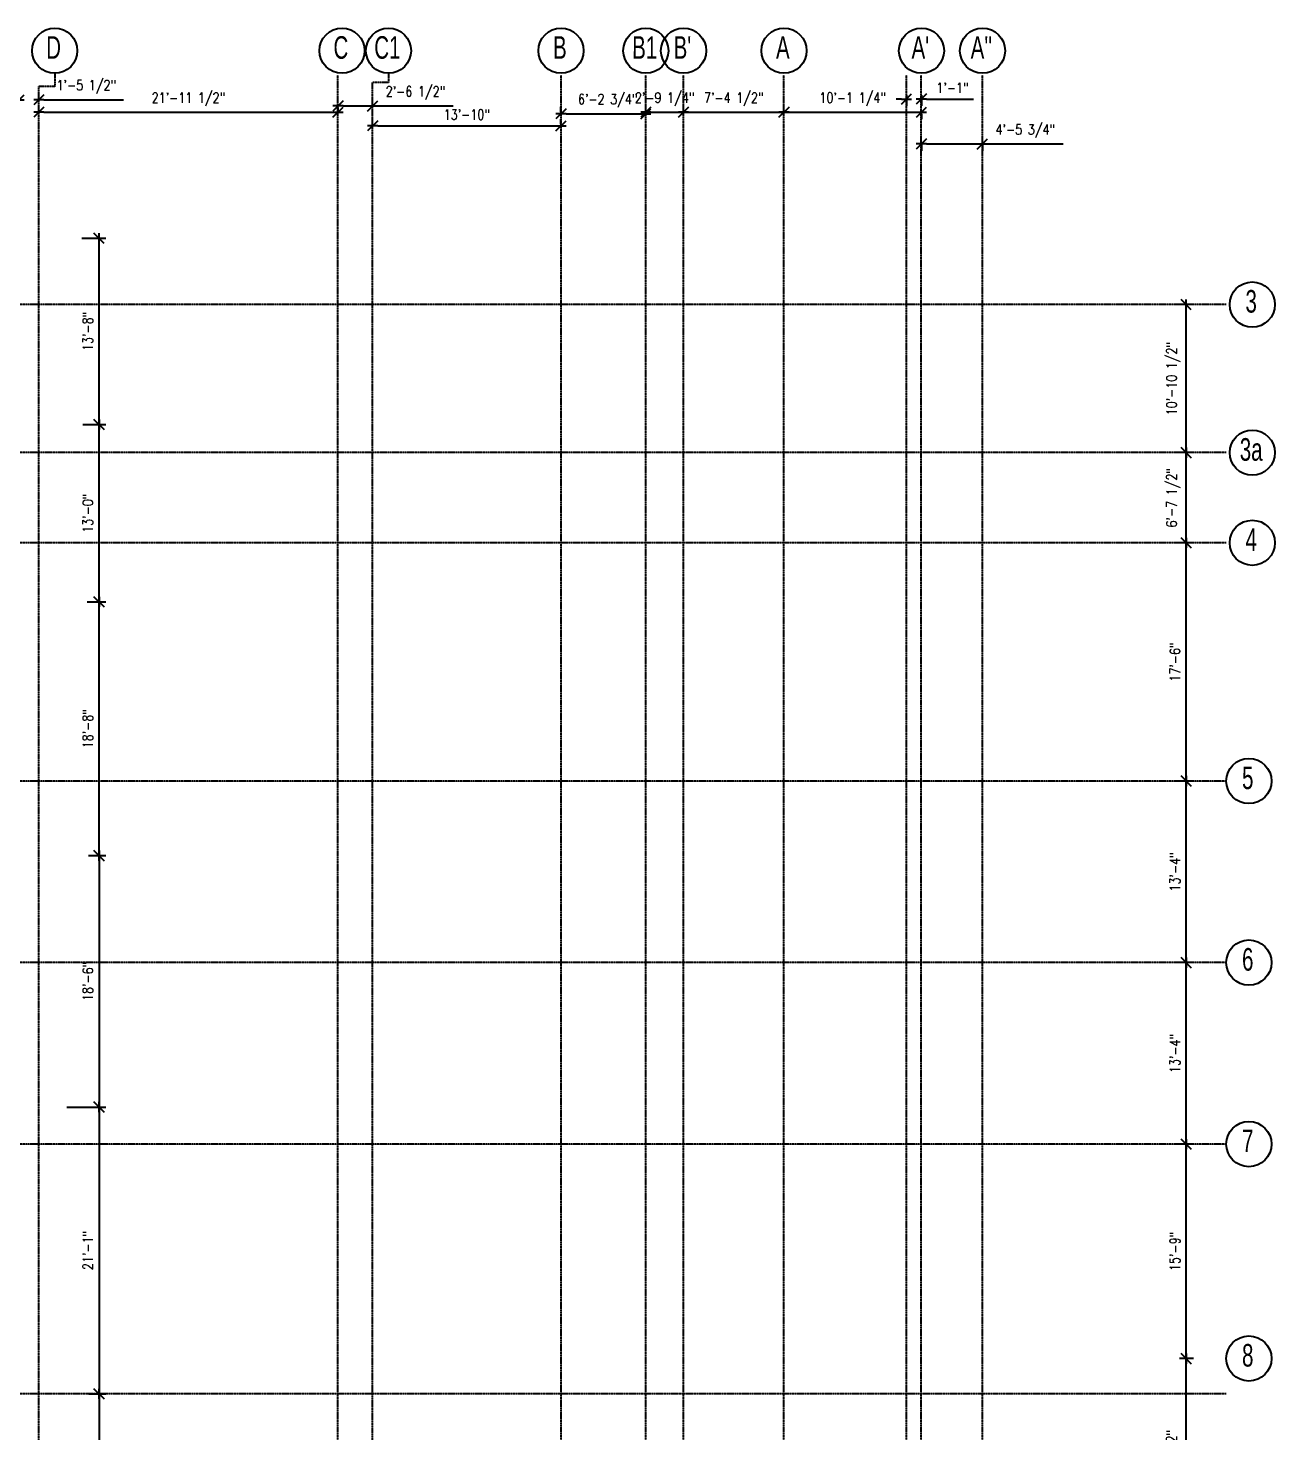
# Model space of a CAD drawing. Extents: x -95606 to 113309, y -42160 to -940.
# Drawn here: x 112210 to 113309, y -26422 to -25184 of the extents above; entities that cross this region are included whole.
import ezdxf
from ezdxf.enums import TextEntityAlignment as Align

# ---------------------------------------------------------------- set-up
doc = ezdxf.new("R2010")
doc.units = 0
doc.header["$LTSCALE"] = 0.02
doc.header["$MEASUREMENT"] = 0
doc.header["$PDMODE"] = 3
doc.header["$PDSIZE"] = -2
doc.linetypes.add('CENTER', pattern=[50.8, 31.75, -6.35, 6.35, -6.35])
doc.layers.get('0').update_dxf_attribs({"linetype": 'CONTINUOUS'})
doc.layers.get('DEFPOINTS').update_dxf_attribs({"linetype": 'CONTINUOUS'})
for name, color, linetype in [('A-2TEXT', 4, 'CONTINUOUS'), ('dimentions', 8, 'CONTINUOUS'), ('GRID', 8, 'CENTER'), ('S-TXT', 2, 'CONTINUOUS')]:
    doc.layers.add(name, color=color, linetype=linetype)
doc.styles.add('ROMANS', font='romans.shx', dxfattribs={"width": 0.8})
doc.styles.add('STYLE2', font='arial.ttf', dxfattribs={"width": 0.8})
doc.dimstyles.new('TK96', dxfattribs={"dimscale": 96, "dimtxt": 0.09375, "dimasz": 0.046875, "dimexe": 0.0625, "dimexo": 0.015625, "dimgap": 0.046875, "dimtad": 1, "dimzin": 11, "dimdsep": 46, "dimlunit": 4, "dimtxsty": 'ROMANS', "dimblk1": 'TK1', "dimblk2": 'TK1', "dimsah": 1, "dimcen": 0.09375, "dimclrd": 1, "dimclre": 1, "dimclrt": 2, "dimadec": 0, "dimazin": 0, "dimtfac": 1, "dimtofl": 0, "dimtmove": 0, "dimatfit": 3, "dimldrblk": 'TK1', "dimfxl": 1, "dimfrac": 2, "dimtolj": 1, "dimtzin": 9, "dimarcsym": 0})

# ---------------------------------------------------------------- blocks, each defined once
blk = doc.blocks.new('GRID')
at = {"color": 1, "linetype": 'Continuous'}
blk.add_circle((0, 0), 19.9, dxfattribs=at)
at = {"layer": 'A-2TEXT', "linetype": 'Continuous', "style": 'STYLE2', "width": 0.65}
blk.add_attdef('A', text='', height=19.9, rotation=359.9735, dxfattribs=at).set_placement((-1, -7.1), align=Align.CENTER)
blk = doc.blocks.new('TK1')
at = {"color": 4, "linetype": 'Continuous'}
blk.add_line((-1, -1), (1, 1), dxfattribs=at)
at = {"color": 1, "linetype": 'ByBlock'}
blk.add_line((-1, 0), (1, 0), dxfattribs=at)
blk = doc.blocks.new('*D348')
at = {"layer": 'DEFPOINTS', "color": 0, "lineweight": -2, "transparency": 16777216}
for p in [(113230.7, -26357.1), (113238.6, -26357.1), (113238.6, -26541.6)]:
    blk.add_point(p, dxfattribs=at)
at = {"layer": 'dimentions', "color": 1, "linetype": 'Continuous', "lineweight": -2, "transparency": 16777216}
for p, q in [((113237.1, -26357.1), (113224.7, -26357.1)), ((113230.7, -26537.1), (113230.7, -26361.6)), ((113237.1, -26541.6), (113224.7, -26541.6))]:
    blk.add_line(p, q, dxfattribs=at)
at = {"layer": 'dimentions', "color": 1, "lineweight": -2, "transparency": 16777216, "xscale": 4.5, "yscale": 4.5, "zscale": 4.5}
for p, rotation in [((113230.7, -26357.1), 90), ((113230.7, -26541.6), 270)]:
    blk.add_blockref('TK1', p, dxfattribs=dict(at, rotation=rotation))
at = {"layer": 'dimentions', "color": 2, "transparency": 16777216, "insert": (113219.3, -26449.3), "char_height": 9, "attachment_point": 5, "rotation": 90, "style": 'ROMANS'}
blk.add_mtext('\\A1;15\'-4 1/2"', dxfattribs=at)
blk = doc.blocks.new('*D349')
at = {"layer": 'DEFPOINTS', "color": 0, "lineweight": -2, "transparency": 16777216}
for p in [(113230.7, -26168.1), (113238.6, -26168.1), (113238.6, -26357.1)]:
    blk.add_point(p, dxfattribs=at)
at = {"layer": 'dimentions', "color": 1, "linetype": 'Continuous', "lineweight": -2, "transparency": 16777216}
for p, q in [((113237.1, -26168.1), (113224.7, -26168.1)), ((113230.7, -26352.6), (113230.7, -26172.6)), ((113237.1, -26357.1), (113224.7, -26357.1))]:
    blk.add_line(p, q, dxfattribs=at)
at = {"layer": 'dimentions', "color": 1, "lineweight": -2, "transparency": 16777216, "xscale": 4.5, "yscale": 4.5, "zscale": 4.5}
for p, rotation in [((113230.7, -26168.1), 90), ((113230.7, -26357.1), 270)]:
    blk.add_blockref('TK1', p, dxfattribs=dict(at, rotation=rotation))
at = {"layer": 'dimentions', "color": 2, "transparency": 16777216, "insert": (113220.8, -26262.6), "char_height": 9, "attachment_point": 5, "rotation": 90, "style": 'ROMANS'}
blk.add_mtext('\\A1;15\'-9"', dxfattribs=at)
blk = doc.blocks.new('*D350')
at = {"layer": 'DEFPOINTS', "color": 0, "lineweight": -2, "transparency": 16777216}
for p in [(113230.7, -26008.1), (113238.6, -26008.1), (113238.6, -26168.1)]:
    blk.add_point(p, dxfattribs=at)
at = {"layer": 'dimentions', "color": 1, "linetype": 'Continuous', "lineweight": -2, "transparency": 16777216}
for p, q in [((113237.1, -26008.1), (113224.7, -26008.1)), ((113230.7, -26163.6), (113230.7, -26012.6)), ((113237.1, -26168.1), (113224.7, -26168.1))]:
    blk.add_line(p, q, dxfattribs=at)
at = {"layer": 'dimentions', "color": 1, "lineweight": -2, "transparency": 16777216, "xscale": 4.5, "yscale": 4.5, "zscale": 4.5}
for p, rotation in [((113230.7, -26008.1), 90), ((113230.7, -26168.1), 270)]:
    blk.add_blockref('TK1', p, dxfattribs=dict(at, rotation=rotation))
at = {"layer": 'dimentions', "color": 2, "transparency": 16777216, "insert": (113220.8, -26088.1), "char_height": 9, "attachment_point": 5, "rotation": 90, "style": 'ROMANS'}
blk.add_mtext('\\A1;13\'-4"', dxfattribs=at)
blk = doc.blocks.new('*D351')
at = {"layer": 'DEFPOINTS', "color": 0, "lineweight": -2, "transparency": 16777216}
for p in [(113230.7, -25848.1), (113230.7, -25848.1), (113230.7, -26008.1)]:
    blk.add_point(p, dxfattribs=at)
at = {"layer": 'dimentions', "color": 1, "linetype": 'Continuous', "lineweight": -2, "transparency": 16777216}
for p, q in [((113229.2, -25848.1), (113224.7, -25848.1)), ((113230.7, -26003.6), (113230.7, -25852.6)), ((113229.2, -26008.1), (113224.7, -26008.1))]:
    blk.add_line(p, q, dxfattribs=at)
at = {"layer": 'dimentions', "color": 1, "lineweight": -2, "transparency": 16777216, "xscale": 4.5, "yscale": 4.5, "zscale": 4.5}
for p, rotation in [((113230.7, -25848.1), 90), ((113230.7, -26008.1), 270)]:
    blk.add_blockref('TK1', p, dxfattribs=dict(at, rotation=rotation))
at = {"layer": 'dimentions', "color": 2, "transparency": 16777216, "insert": (113220.8, -25928.1), "char_height": 9, "attachment_point": 5, "rotation": 90, "style": 'ROMANS'}
blk.add_mtext('\\A1;13\'-4"', dxfattribs=at)
blk = doc.blocks.new('*D352')
at = {"layer": 'DEFPOINTS', "color": 0, "lineweight": -2, "transparency": 16777216}
for p in [(113230.7, -25638.1), (113230.7, -25638.1), (113230.7, -25848.1)]:
    blk.add_point(p, dxfattribs=at)
at = {"layer": 'dimentions', "color": 1, "linetype": 'Continuous', "lineweight": -2, "transparency": 16777216}
for p, q in [((113229.2, -25638.1), (113224.7, -25638.1)), ((113230.7, -25843.6), (113230.7, -25642.6)), ((113229.2, -25848.1), (113224.7, -25848.1))]:
    blk.add_line(p, q, dxfattribs=at)
at = {"layer": 'dimentions', "color": 1, "lineweight": -2, "transparency": 16777216, "xscale": 4.5, "yscale": 4.5, "zscale": 4.5}
for p, rotation in [((113230.7, -25638.1), 90), ((113230.7, -25848.1), 270)]:
    blk.add_blockref('TK1', p, dxfattribs=dict(at, rotation=rotation))
at = {"layer": 'dimentions', "color": 2, "transparency": 16777216, "insert": (113220.8, -25743.1), "char_height": 9, "attachment_point": 5, "rotation": 90, "style": 'ROMANS'}
blk.add_mtext('\\A1;17\'-6"', dxfattribs=at)
blk = doc.blocks.new('*D353')
at = {"layer": 'DEFPOINTS', "color": 0, "lineweight": -2, "transparency": 16777216}
for p in [(113230.7, -25428.1), (113230.7, -25428.1), (113230.7, -25558.6)]:
    blk.add_point(p, dxfattribs=at)
at = {"layer": 'dimentions', "color": 1, "linetype": 'Continuous', "lineweight": -2, "transparency": 16777216}
for p, q in [((113229.2, -25428.1), (113224.7, -25428.1)), ((113230.7, -25554.1), (113230.7, -25432.6)), ((113229.2, -25558.6), (113224.7, -25558.6))]:
    blk.add_line(p, q, dxfattribs=at)
at = {"layer": 'dimentions', "color": 1, "lineweight": -2, "transparency": 16777216, "xscale": 4.5, "yscale": 4.5, "zscale": 4.5}
for p, rotation in [((113230.7, -25428.1), 90), ((113230.7, -25558.6), 270)]:
    blk.add_blockref('TK1', p, dxfattribs=dict(at, rotation=rotation))
at = {"layer": 'dimentions', "color": 2, "transparency": 16777216, "insert": (113219.3, -25493.3), "char_height": 9, "attachment_point": 5, "rotation": 90, "style": 'ROMANS'}
blk.add_mtext('\\A1;10\'-10 1/2"', dxfattribs=at)
blk = doc.blocks.new('*D360')
at = {"layer": 'DEFPOINTS', "color": 0, "lineweight": -2, "transparency": 16777216}
for p in [(113230.7, -25558.6), (113230.7, -25558.6), (113230.7, -25638.1)]:
    blk.add_point(p, dxfattribs=at)
at = {"layer": 'dimentions', "color": 1, "linetype": 'Continuous', "lineweight": -2, "transparency": 16777216}
for p, q in [((113229.2, -25558.6), (113224.7, -25558.6)), ((113230.7, -25633.6), (113230.7, -25563.1)), ((113229.2, -25638.1), (113224.7, -25638.1))]:
    blk.add_line(p, q, dxfattribs=at)
at = {"layer": 'dimentions', "color": 1, "lineweight": -2, "transparency": 16777216, "xscale": 4.5, "yscale": 4.5, "zscale": 4.5}
for p, rotation in [((113230.7, -25558.6), 90), ((113230.7, -25638.1), 270)]:
    blk.add_blockref('TK1', p, dxfattribs=dict(at, rotation=rotation))
at = {"layer": 'dimentions', "color": 2, "transparency": 16777216, "insert": (113219.3, -25598.3), "char_height": 9, "attachment_point": 5, "rotation": 90, "style": 'ROMANS'}
blk.add_mtext('\\A1;6\'-7 1/2"', dxfattribs=at)
blk = doc.blocks.new('*D370')
at = {"layer": 'DEFPOINTS', "color": 0, "lineweight": -2, "transparency": 16777216}
for p in [(112202.1, -25247.6), (112219.6, -25247.6), (112219.6, -25247.6)]:
    blk.add_point(p, dxfattribs=at)
at = {"layer": 'dimentions', "color": 1, "linetype": 'Continuous', "lineweight": -2, "transparency": 16777216}
for p, q in [((112202.1, -25246.1), (112202.1, -25241.6)), ((112219.6, -25246.1), (112219.6, -25241.6)), ((112197.6, -25247.6), (112193.1, -25247.6)), ((112224.1, -25247.6), (112294.1, -25247.6))]:
    blk.add_line(p, q, dxfattribs=at)
at = {"layer": 'dimentions', "color": 1, "lineweight": -2, "transparency": 16777216, "xscale": 4.5, "yscale": 4.5, "zscale": 4.5}
blk.add_blockref('TK1', (112202.1, -25247.6), dxfattribs=at)
at = {"layer": 'dimentions', "color": 1, "lineweight": -2, "transparency": 16777216, "xscale": 4.5, "yscale": 4.5, "zscale": 4.5, "rotation": 180}
blk.add_blockref('TK1', (112219.6, -25247.6), dxfattribs=at)
at = {"layer": 'dimentions', "color": 2, "transparency": 16777216, "insert": (112261.4, -25236.2), "char_height": 9, "attachment_point": 5, "style": 'ROMANS'}
blk.add_mtext('\\A1;1\'-5 1/2"', dxfattribs=at)
blk = doc.blocks.new('*D371')
at = {"layer": 'DEFPOINTS', "color": 0, "lineweight": -2, "transparency": 16777216}
for p in [(112219.6, -25258.5), (112483.2, -25258.5), (112483.2, -25258.5)]:
    blk.add_point(p, dxfattribs=at)
at = {"layer": 'dimentions', "color": 1, "linetype": 'Continuous', "lineweight": -2, "transparency": 16777216}
for p, q in [((112219.6, -25257), (112219.6, -25252.5)), ((112483.2, -25257), (112483.2, -25252.5)), ((112224.1, -25258.5), (112478.7, -25258.5))]:
    blk.add_line(p, q, dxfattribs=at)
at = {"layer": 'dimentions', "color": 1, "lineweight": -2, "transparency": 16777216, "xscale": 4.5, "yscale": 4.5, "zscale": 4.5, "rotation": 180}
blk.add_blockref('TK1', (112219.6, -25258.5), dxfattribs=at)
at = {"layer": 'dimentions', "color": 1, "lineweight": -2, "transparency": 16777216, "xscale": 4.5, "yscale": 4.5, "zscale": 4.5}
blk.add_blockref('TK1', (112483.2, -25258.5), dxfattribs=at)
at = {"layer": 'dimentions', "color": 2, "transparency": 16777216, "insert": (112351.4, -25247.2), "char_height": 9, "attachment_point": 5, "style": 'ROMANS'}
blk.add_mtext('\\A1;21\'-11 1/2"', dxfattribs=at)
blk = doc.blocks.new('*D372')
at = {"layer": 'DEFPOINTS', "color": 0, "lineweight": -2, "transparency": 16777216}
for p in [(112483.2, -25253), (112513.7, -25253), (112513.7, -25253)]:
    blk.add_point(p, dxfattribs=at)
at = {"layer": 'dimentions', "color": 1, "linetype": 'Continuous', "lineweight": -2, "transparency": 16777216}
for p, q in [((112483.2, -25254.5), (112483.2, -25259)), ((112487.7, -25253), (112509.2, -25253)), ((112513.7, -25251.5), (112513.7, -25247)), ((112513.7, -25253), (112584.8, -25253))]:
    blk.add_line(p, q, dxfattribs=at)
at = {"layer": 'dimentions', "color": 1, "lineweight": -2, "transparency": 16777216, "xscale": 4.5, "yscale": 4.5, "zscale": 4.5, "rotation": 180}
blk.add_blockref('TK1', (112483.2, -25253), dxfattribs=at)
at = {"layer": 'dimentions', "color": 1, "lineweight": -2, "transparency": 16777216, "xscale": 4.5, "yscale": 4.5, "zscale": 4.5}
blk.add_blockref('TK1', (112513.7, -25253), dxfattribs=at)
at = {"layer": 'dimentions', "color": 2, "transparency": 16777216, "insert": (112551.5, -25241.7), "char_height": 9, "attachment_point": 5, "style": 'ROMANS'}
blk.add_mtext('\\A1;2\'-6 1/2"', dxfattribs=at)
blk = doc.blocks.new('*D373')
at = {"layer": 'DEFPOINTS', "color": 0, "lineweight": -2, "transparency": 16777216}
for p in [(112513.7, -25270.5), (112679.7, -25270.5), (112679.7, -25270.5)]:
    blk.add_point(p, dxfattribs=at)
at = {"layer": 'dimentions', "color": 1, "linetype": 'Continuous', "lineweight": -2, "transparency": 16777216}
for p, q in [((112513.7, -25269), (112513.7, -25264.5)), ((112679.7, -25269), (112679.7, -25264.5)), ((112518.2, -25270.5), (112675.2, -25270.5))]:
    blk.add_line(p, q, dxfattribs=at)
at = {"layer": 'dimentions', "color": 1, "lineweight": -2, "transparency": 16777216, "xscale": 4.5, "yscale": 4.5, "zscale": 4.5, "rotation": 180}
blk.add_blockref('TK1', (112513.7, -25270.5), dxfattribs=at)
at = {"layer": 'dimentions', "color": 1, "lineweight": -2, "transparency": 16777216, "xscale": 4.5, "yscale": 4.5, "zscale": 4.5}
blk.add_blockref('TK1', (112679.7, -25270.5), dxfattribs=at)
at = {"layer": 'dimentions', "color": 2, "transparency": 16777216, "insert": (112596.7, -25260.6), "char_height": 9, "attachment_point": 5, "style": 'ROMANS'}
blk.add_mtext('\\A1;13\'-10"', dxfattribs=at)
blk = doc.blocks.new('*D374')
at = {"layer": 'DEFPOINTS', "color": 0, "lineweight": -2, "transparency": 16777216}
for p in [(112754.5, -25258.5), (112787.7, -25258.5), (112787.7, -25258.5)]:
    blk.add_point(p, dxfattribs=at)
at = {"layer": 'dimentions', "color": 1, "linetype": 'Continuous', "lineweight": -2, "transparency": 16777216}
for p, q in [((112754.5, -25257), (112754.5, -25252.5)), ((112787.7, -25257), (112787.7, -25252.5)), ((112759, -25258.5), (112783.2, -25258.5))]:
    blk.add_line(p, q, dxfattribs=at)
at = {"layer": 'dimentions', "color": 1, "lineweight": -2, "transparency": 16777216, "xscale": 4.5, "yscale": 4.5, "zscale": 4.5, "rotation": 180}
blk.add_blockref('TK1', (112754.5, -25258.5), dxfattribs=at)
at = {"layer": 'dimentions', "color": 1, "lineweight": -2, "transparency": 16777216, "xscale": 4.5, "yscale": 4.5, "zscale": 4.5}
blk.add_blockref('TK1', (112787.7, -25258.5), dxfattribs=at)
at = {"layer": 'dimentions', "color": 2, "transparency": 16777216, "insert": (112771.1, -25247.2), "char_height": 9, "attachment_point": 5, "style": 'ROMANS'}
blk.add_mtext('\\A1;2\'-9 1/4"', dxfattribs=at)
blk = doc.blocks.new('*D375')
at = {"layer": 'DEFPOINTS', "color": 0, "lineweight": -2, "transparency": 16777216}
for p in [(112787.7, -25258.7), (112876.2, -25258.5), (112876.2, -25258.5)]:
    blk.add_point(p, dxfattribs=at)
at = {"layer": 'dimentions', "color": 1, "linetype": 'Continuous', "lineweight": -2, "transparency": 16777216}
for p, q in [((112787.7, -25257.2), (112787.7, -25252.5)), ((112876.2, -25257), (112876.2, -25252.5)), ((112792.2, -25258.5), (112871.7, -25258.5))]:
    blk.add_line(p, q, dxfattribs=at)
at = {"layer": 'dimentions', "color": 1, "lineweight": -2, "transparency": 16777216, "xscale": 4.5, "yscale": 4.5, "zscale": 4.5, "rotation": 180}
blk.add_blockref('TK1', (112787.7, -25258.5), dxfattribs=at)
at = {"layer": 'dimentions', "color": 1, "lineweight": -2, "transparency": 16777216, "xscale": 4.5, "yscale": 4.5, "zscale": 4.5}
blk.add_blockref('TK1', (112876.2, -25258.5), dxfattribs=at)
at = {"layer": 'dimentions', "color": 2, "transparency": 16777216, "insert": (112832, -25247.2), "char_height": 9, "attachment_point": 5, "style": 'ROMANS'}
blk.add_mtext('\\A1;7\'-4 1/2"', dxfattribs=at)
blk = doc.blocks.new('*D377')
at = {"layer": 'DEFPOINTS', "color": 0, "lineweight": -2, "transparency": 16777216}
for p in [(112679.7, -25259.9), (112754.5, -25259.9), (112754.5, -25259.9)]:
    blk.add_point(p, dxfattribs=at)
at = {"layer": 'dimentions', "color": 1, "linetype": 'Continuous', "lineweight": -2, "transparency": 16777216}
for p, q in [((112679.7, -25258.4), (112679.7, -25253.9)), ((112754.5, -25258.4), (112754.5, -25253.9)), ((112684.2, -25259.9), (112750, -25259.9))]:
    blk.add_line(p, q, dxfattribs=at)
at = {"layer": 'dimentions', "color": 1, "lineweight": -2, "transparency": 16777216, "xscale": 4.5, "yscale": 4.5, "zscale": 4.5, "rotation": 180}
blk.add_blockref('TK1', (112679.7, -25259.9), dxfattribs=at)
at = {"layer": 'dimentions', "color": 1, "lineweight": -2, "transparency": 16777216, "xscale": 4.5, "yscale": 4.5, "zscale": 4.5}
blk.add_blockref('TK1', (112754.5, -25259.9), dxfattribs=at)
at = {"layer": 'dimentions', "color": 2, "transparency": 16777216, "insert": (112720.9, -25248.5), "char_height": 9, "attachment_point": 5, "style": 'ROMANS'}
blk.add_mtext('\\A1;6\'-2 3/4"', dxfattribs=at)
blk = doc.blocks.new('*D378')
at = {"layer": 'DEFPOINTS', "color": 0, "lineweight": -2, "transparency": 16777216}
for p in [(112876.2, -25258.7), (112997.4, -25258.5), (112997.4, -25258.5)]:
    blk.add_point(p, dxfattribs=at)
at = {"layer": 'dimentions', "color": 1, "linetype": 'Continuous', "lineweight": -2, "transparency": 16777216}
for p, q in [((112876.2, -25257.2), (112876.2, -25252.5)), ((112880.7, -25258.5), (112992.9, -25258.5)), ((112997.4, -25260), (112997.4, -25264.5))]:
    blk.add_line(p, q, dxfattribs=at)
at = {"layer": 'dimentions', "color": 1, "lineweight": -2, "transparency": 16777216, "xscale": 4.5, "yscale": 4.5, "zscale": 4.5, "rotation": 180}
blk.add_blockref('TK1', (112876.2, -25258.5), dxfattribs=at)
at = {"layer": 'dimentions', "color": 1, "lineweight": -2, "transparency": 16777216, "xscale": 4.5, "yscale": 4.5, "zscale": 4.5}
blk.add_blockref('TK1', (112997.4, -25258.5), dxfattribs=at)
at = {"layer": 'dimentions', "color": 2, "transparency": 16777216, "insert": (112936.8, -25247.2), "char_height": 9, "attachment_point": 5, "style": 'ROMANS'}
blk.add_mtext('\\A1;10\'-1 1/4"', dxfattribs=at)
blk = doc.blocks.new('*D379')
at = {"layer": 'DEFPOINTS', "color": 0, "lineweight": -2, "transparency": 16777216}
for p in [(112984.2, -25241.9), (112997.3, -25241.9), (112997.3, -25246.9)]:
    blk.add_point(p, dxfattribs=at)
at = {"layer": 'dimentions', "color": 1, "linetype": 'Continuous', "lineweight": -2, "transparency": 16777216}
for p, q in [((112979.7, -25246.9), (112975.2, -25246.9)), ((112984.2, -25243.4), (112984.2, -25252.9)), ((112997.3, -25243.4), (112997.3, -25252.9)), ((113001.8, -25246.9), (113043.4, -25246.9))]:
    blk.add_line(p, q, dxfattribs=at)
at = {"layer": 'dimentions', "color": 1, "lineweight": -2, "transparency": 16777216, "xscale": 4.5, "yscale": 4.5, "zscale": 4.5}
blk.add_blockref('TK1', (112984.2, -25246.9), dxfattribs=at)
at = {"layer": 'dimentions', "color": 1, "lineweight": -2, "transparency": 16777216, "xscale": 4.5, "yscale": 4.5, "zscale": 4.5, "rotation": 180}
blk.add_blockref('TK1', (112997.3, -25246.9), dxfattribs=at)
at = {"layer": 'dimentions', "color": 2, "transparency": 16777216, "insert": (113024.8, -25237), "char_height": 9, "attachment_point": 5, "style": 'ROMANS'}
blk.add_mtext('\\A1;1\'-1"', dxfattribs=at)
blk = doc.blocks.new('*D380')
at = {"layer": 'DEFPOINTS', "color": 0, "lineweight": -2, "transparency": 16777216}
for p in [(112997.3, -25283.5), (113051.1, -25283.5), (113051.1, -25286.5)]:
    blk.add_point(p, dxfattribs=at)
at = {"layer": 'dimentions', "color": 1, "lineweight": -2, "transparency": 16777216}
for p, q in [((112997.3, -25285), (112997.3, -25292.5)), ((113001.8, -25286.5), (113046.6, -25286.5)), ((113051.1, -25285), (113051.1, -25292.5)), ((113051.1, -25286.5), (113122.2, -25286.5))]:
    blk.add_line(p, q, dxfattribs=at)
at = {"layer": 'dimentions', "color": 1, "lineweight": -2, "transparency": 16777216, "xscale": 4.5, "yscale": 4.5, "zscale": 4.5, "rotation": 180}
blk.add_blockref('TK1', (112997.3, -25286.5), dxfattribs=at)
at = {"layer": 'dimentions', "color": 1, "lineweight": -2, "transparency": 16777216, "xscale": 4.5, "yscale": 4.5, "zscale": 4.5}
blk.add_blockref('TK1', (113051.1, -25286.5), dxfattribs=at)
at = {"layer": 'dimentions', "color": 2, "transparency": 16777216, "insert": (113088.9, -25275.2), "char_height": 9, "attachment_point": 5, "style": 'ROMANS'}
blk.add_mtext('\\A1;4\'-5 3/4"', dxfattribs=at)
blk = doc.blocks.new('*D384')
at = {"layer": 'DEFPOINTS', "color": 0, "lineweight": -2, "transparency": 16777216}
for p in [(112260.7, -25690.1), (112272.6, -25690.1), (112261.9, -25913.8)]:
    blk.add_point(p, dxfattribs=at)
at = {"layer": 'S-TXT', "color": 1, "lineweight": -2, "transparency": 16777216}
for p, q in [((112262.2, -25690.1), (112278.6, -25690.1)), ((112272.6, -25909.3), (112272.6, -25694.6)), ((112263.4, -25913.8), (112278.6, -25913.8))]:
    blk.add_line(p, q, dxfattribs=at)
at = {"layer": 'S-TXT', "color": 1, "lineweight": -2, "transparency": 16777216, "xscale": 4.5, "yscale": 4.5, "zscale": 4.5}
for p, rotation in [((112272.6, -25690.1), 90), ((112272.6, -25913.8), 270)]:
    blk.add_blockref('TK1', p, dxfattribs=dict(at, rotation=rotation))
at = {"layer": 'S-TXT', "color": 2, "transparency": 16777216, "insert": (112262.7, -25801.9), "char_height": 9, "attachment_point": 5, "rotation": 90, "style": 'ROMANS'}
blk.add_mtext('\\A1;18\'-8"', dxfattribs=at)
blk = doc.blocks.new('*D385')
at = {"layer": 'DEFPOINTS', "color": 0, "lineweight": -2, "transparency": 16777216}
for p in [(112261.9, -25913.8), (112242.8, -26135.4), (112272.6, -26135.4)]:
    blk.add_point(p, dxfattribs=at)
at = {"layer": 'S-TXT', "color": 1, "lineweight": -2, "transparency": 16777216}
for p, q in [((112263.4, -25913.8), (112278.6, -25913.8)), ((112272.6, -25918.3), (112272.6, -26130.9)), ((112244.3, -26135.4), (112278.6, -26135.4))]:
    blk.add_line(p, q, dxfattribs=at)
at = {"layer": 'S-TXT', "color": 1, "lineweight": -2, "transparency": 16777216, "xscale": 4.5, "yscale": 4.5, "zscale": 4.5}
for p, rotation in [((112272.6, -25913.8), 90), ((112272.6, -26135.4), 270)]:
    blk.add_blockref('TK1', p, dxfattribs=dict(at, rotation=rotation))
at = {"layer": 'S-TXT', "color": 2, "transparency": 16777216, "insert": (112262.7, -26024.6), "char_height": 9, "attachment_point": 5, "rotation": 90, "style": 'ROMANS'}
blk.add_mtext('\\A1;18\'-6"', dxfattribs=at)
blk = doc.blocks.new('*D386')
at = {"layer": 'DEFPOINTS', "color": 0, "lineweight": -2, "transparency": 16777216}
for p in [(112244, -26135.4), (112272.6, -26388.2), (112272.6, -26388.2)]:
    blk.add_point(p, dxfattribs=at)
at = {"layer": 'S-TXT', "color": 1, "lineweight": -2, "transparency": 16777216}
for p, q in [((112245.5, -26135.4), (112278.6, -26135.4)), ((112272.6, -26139.9), (112272.6, -26383.7)), ((112272.6, -26388.2), (112278.6, -26388.2))]:
    blk.add_line(p, q, dxfattribs=at)
at = {"layer": 'S-TXT', "color": 1, "lineweight": -2, "transparency": 16777216, "xscale": 4.5, "yscale": 4.5, "zscale": 4.5}
for p, rotation in [((112272.6, -26135.4), 90), ((112272.6, -26388.2), 270)]:
    blk.add_blockref('TK1', p, dxfattribs=dict(at, rotation=rotation))
at = {"layer": 'S-TXT', "color": 2, "transparency": 16777216, "insert": (112262.7, -26261.8), "char_height": 9, "attachment_point": 5, "rotation": 90, "style": 'ROMANS'}
blk.add_mtext('\\A1;21\'-1"', dxfattribs=at)
blk = doc.blocks.new('*D387')
at = {"layer": 'DEFPOINTS', "color": 0, "lineweight": -2, "transparency": 16777216}
for p in [(112262, -26388.2), (112254.2, -26641.1), (112272.6, -26641.1)]:
    blk.add_point(p, dxfattribs=at)
at = {"layer": 'S-TXT', "color": 1, "lineweight": -2, "transparency": 16777216}
for p, q in [((112263.5, -26388.2), (112278.6, -26388.2)), ((112272.6, -26392.7), (112272.6, -26636.6)), ((112255.7, -26641.1), (112278.6, -26641.1))]:
    blk.add_line(p, q, dxfattribs=at)
at = {"layer": 'S-TXT', "color": 1, "lineweight": -2, "transparency": 16777216, "xscale": 4.5, "yscale": 4.5, "zscale": 4.5}
for p, rotation in [((112272.6, -26388.2), 90), ((112272.6, -26641.1), 270)]:
    blk.add_blockref('TK1', p, dxfattribs=dict(at, rotation=rotation))
at = {"layer": 'S-TXT', "color": 2, "transparency": 16777216, "insert": (112262.7, -26514.7), "char_height": 9, "attachment_point": 5, "rotation": 90, "style": 'ROMANS'}
blk.add_mtext('\\A1;21\'-1"', dxfattribs=at)
blk = doc.blocks.new('*D390')
at = {"layer": 'DEFPOINTS', "color": 0, "lineweight": -2, "transparency": 16777216}
for p in [(112259.7, -25533.8), (112272.6, -25533.8), (112260.7, -25690.1)]:
    blk.add_point(p, dxfattribs=at)
at = {"layer": 'S-TXT', "color": 1, "lineweight": -2, "transparency": 16777216}
for p, q in [((112261.2, -25533.8), (112278.6, -25533.8)), ((112272.6, -25685.6), (112272.6, -25538.3)), ((112262.2, -25690.1), (112278.6, -25690.1))]:
    blk.add_line(p, q, dxfattribs=at)
at = {"layer": 'S-TXT', "color": 1, "lineweight": -2, "transparency": 16777216, "xscale": 4.5, "yscale": 4.5, "zscale": 4.5}
for p, rotation in [((112272.6, -25533.8), 90), ((112272.6, -25690.1), 270)]:
    blk.add_blockref('TK1', p, dxfattribs=dict(at, rotation=rotation))
at = {"layer": 'S-TXT', "color": 2, "transparency": 16777216, "insert": (112262.7, -25612), "char_height": 9, "attachment_point": 5, "rotation": 90, "style": 'ROMANS'}
blk.add_mtext('\\A1;13\'-0"', dxfattribs=at)
blk = doc.blocks.new('*D391')
at = {"layer": 'DEFPOINTS', "color": 0, "lineweight": -2, "transparency": 16777216}
for p in [(112255.9, -25369.6), (112272.6, -25369.6), (112256.9, -25533.8)]:
    blk.add_point(p, dxfattribs=at)
at = {"layer": 'S-TXT', "color": 1, "lineweight": -2, "transparency": 16777216}
for p, q in [((112257.4, -25369.6), (112278.6, -25369.6)), ((112272.6, -25529.3), (112272.6, -25374.1)), ((112258.4, -25533.8), (112278.6, -25533.8))]:
    blk.add_line(p, q, dxfattribs=at)
at = {"layer": 'S-TXT', "color": 1, "lineweight": -2, "transparency": 16777216, "xscale": 4.5, "yscale": 4.5, "zscale": 4.5}
for p, rotation in [((112272.6, -25369.6), 90), ((112272.6, -25533.8), 270)]:
    blk.add_blockref('TK1', p, dxfattribs=dict(at, rotation=rotation))
at = {"layer": 'S-TXT', "color": 2, "transparency": 16777216, "insert": (112262.7, -25451.7), "char_height": 9, "attachment_point": 5, "rotation": 90, "style": 'ROMANS'}
blk.add_mtext('\\A1;13\'-8"', dxfattribs=at)

msp = doc.modelspace()

# ---------------------------------------------------------------- linework, layer by layer
at = {"layer": 'GRID'}
for p, q in [((112233.545, -25224.245), (112233.545, -25235.805)), ((112483.178, -28547.587), (112483.178, -25225.731)), ((112527.704, -25224.245), (112527.704, -25232.255)), ((112679.747, -28547.587), (112679.747, -25225.731)), ((112754.479, -28547.587), (112754.479, -25225.731)), ((112787.729, -28547.587), (112787.729, -25225.731)), ((112876.229, -28547.587), (112876.229, -25225.731)), ((112876.229, -28547.587), (112876.229, -25225.731)), ((112984.229, -28547.587), (112984.229, -25225.731)), ((112984.229, -28547.587), (112984.229, -25225.731)), ((112997.268, -28547.587), (112997.268, -25225.731)), ((112997.268, -28547.587), (112997.268, -25225.731)), ((113051.088, -28547.587), (113051.088, -25225.731)), ((112219.57, -28539.303), (112219.57, -25235.805)), ((112233.545, -25235.805), (112219.57, -25235.805)), ((112513.729, -28535.982), (112513.729, -25232.255)), ((112527.704, -25232.255), (112513.729, -25232.255)), ((113266.012, -25428.051), (111126.108, -25428.051)), ((113266.012, -25558.551), (111126.108, -25558.551)), ((113266.012, -25638.051), (111126.108, -25638.051)), ((113266.012, -25848.051), (111126.108, -25848.051)), ((113266.012, -26008.051), (111126.108, -26008.051)), ((113266.012, -26168.051), (111126.108, -26168.051)), ((113266.012, -26388.23), (111126.108, -26388.23))]:
    msp.add_line(p, q, dxfattribs=at)

# ---------------------------------------------------------------- block references
for p, values in [((112233.545, -25204.301), {'A': 'D'}), ((112233.545, -25204.301), {'A': 'D'}), ((112486.738, -25204.301), {'A': 'C'}), ((112486.738, -25204.301), {'A': 'C'}), ((112527.704, -25204.301), {'A': 'C1'}), ((112527.704, -25204.301), {'A': 'C1'}), ((112679.738, -25204.301), {'A': 'B'}), ((112679.738, -25204.301), {'A': 'B'}), ((112754.479, -25204.301), {'A': 'B1'}), ((112754.479, -25204.301), {'A': 'B1'}), ((112787.729, -25204.301), {'A': "B'"}), ((112787.729, -25204.301), {'A': "B'"}), ((112876.238, -25204.301), {'A': 'A'}), ((112876.238, -25204.301), {'A': 'A'}), ((112997.404, -25204.301), {'A': "A'"}), ((112997.404, -25204.301), {'A': "A'"}), ((113051.224, -25204.301), {'A': "A''"}), ((113051.224, -25204.301), {'A': "A''"}), ((113288.941, -25428.051), {'A': '3'}), ((113288.941, -25428.051), {'A': '3'}), ((113288.941, -25558.601), {'A': '3a'}), ((113288.941, -25558.601), {'A': '3a'}), ((113288.941, -25638.051), {'A': '4'}), ((113288.941, -25638.051), {'A': '4'}), ((113285.941, -25848.051), {'A': '5'}), ((113285.941, -25848.051), {'A': '5'}), ((113285.941, -26008.051), {'A': '6'}), ((113285.941, -26008.051), {'A': '6'}), ((113285.941, -26168.051), {'A': '7'}), ((113285.941, -26168.051), {'A': '7'}), ((113285.941, -26357.051), {'A': '8'}), ((113285.941, -26357.051), {'A': '8'})]:
    msp.add_blockref('GRID', p, dxfattribs=at).add_auto_attribs(values)

# ---------------------------------------------------------------- dimensions: what is measured, and where the dimension line sits
at = {"layer": 'dimentions'}
for base, p1, p2, picture, middle in [((112219.57, -25247.575), (112202.062, -25247.575), (112219.57, -25247.575), '*D370', (112261.356, -25247.575)), ((112754.488, -25259.884), (112679.738, -25259.884), (112754.488, -25259.884), '*D377', (112720.889, -25259.884)), ((112787.729, -25258.529), (112754.479, -25258.529), (112787.729, -25258.529), '*D374', (112771.104, -25258.529))]:
    dim = msp.add_linear_dim(base=base, p1=p1, p2=p2, dimstyle='TK96', override={"dimfxl": 2}, dxfattribs=at)
    dim.commit()
    dim.dimension.update_dxf_attribs({"geometry": picture, "text_midpoint": middle, "dimtype": 160})
for base, p1, p2, picture, middle in [((112513.729, -25253.011), (112483.178, -25253.011), (112513.729, -25253.011), '*D372', (112551.529, -25241.654)), ((112483.178, -25258.529), (112219.57, -25258.529), (112483.178, -25258.529), '*D371', (112351.374, -25247.171)), ((112876.229, -25258.525), (112787.729, -25258.673), (112876.229, -25258.525), '*D375', (112831.979, -25247.168)), ((112997.413, -25258.525), (112876.229, -25258.67), (112997.413, -25258.471), '*D378', (112936.821, -25247.168)), ((112997.268, -25246.893), (112984.229, -25241.926), (112997.268, -25241.926), '*D379', (113024.825, -25237.036)), ((112679.738, -25270.481), (112513.738, -25270.481), (112679.738, -25270.481), '*D373', (112596.738, -25260.623))]:
    dim = msp.add_linear_dim(base=base, p1=p1, p2=p2, dimstyle='TK96', override={"dimfxl": 2}, dxfattribs=at)
    dim.commit()
    dim.dimension.update_dxf_attribs({"geometry": picture, "text_midpoint": middle})
at = {"layer": 'dimentions', "color": 5}
dim = msp.add_linear_dim(base=(113051.088, -25286.534), p1=(112997.268, -25283.473), p2=(113051.088, -25283.473), dimstyle='TK96', override={"dimfxl": 0.06}, dxfattribs=at)
dim.commit()
dim.dimension.update_dxf_attribs({"geometry": '*D380', "text_midpoint": (113088.888, -25275.177)})
at = {"layer": 'dimentions'}
for base, p1, p2, picture, middle in [((113230.655, -25428.051), (113230.655, -25558.551), (113230.655, -25428.051), '*D353', (113219.298, -25493.301)), ((113230.655, -25558.551), (113230.655, -25638.051), (113230.655, -25558.551), '*D360', (113219.298, -25598.301)), ((113230.655, -25638.051), (113230.655, -25848.051), (113230.655, -25638.051), '*D352', (113220.798, -25743.051)), ((113230.655, -25848.051), (113230.655, -26008.051), (113230.655, -25848.051), '*D351', (113220.798, -25928.051)), ((113230.655, -26008.051), (113238.589, -26168.051), (113238.589, -26008.051), '*D350', (113220.798, -26088.051)), ((113230.655, -26168.051), (113238.589, -26357.051), (113238.589, -26168.051), '*D349', (113220.798, -26262.551)), ((113230.655, -26357.051), (113238.589, -26541.551), (113238.589, -26357.051), '*D348', (113219.298, -26449.301))]:
    dim = msp.add_linear_dim(base=base, p1=p1, p2=p2, angle=90, dimstyle='TK96', override={"dimfxl": 2}, dxfattribs=at)
    dim.commit()
    dim.dimension.update_dxf_attribs({"geometry": picture, "text_midpoint": middle})
at = {"layer": 'S-TXT'}
for base, p1, p2, picture, middle in [((112272.553, -25369.555), (112256.861, -25533.837), (112255.914, -25369.555), '*D391', (112262.696, -25451.696)), ((112272.553, -25533.837), (112260.685, -25690.104), (112259.734, -25533.837), '*D390', (112262.696, -25611.971)), ((112272.553, -25690.104), (112261.945, -25913.754), (112260.685, -25690.104), '*D384', (112262.696, -25801.929)), ((112272.553, -26135.387), (112261.945, -25913.754), (112242.834, -26135.387), '*D385', (112262.696, -26024.57)), ((112272.553, -26388.23), (112243.993, -26135.387), (112272.553, -26388.23), '*D386', (112262.696, -26261.808)), ((112272.553, -26641.073), (112262.023, -26388.23), (112254.242, -26641.073), '*D387', (112262.696, -26514.651))]:
    dim = msp.add_linear_dim(base=base, p1=p1, p2=p2, angle=90, dimstyle='TK96', override={"dimdec": 0, "dimfxl": 1.25, "dimfxlon": 1}, dxfattribs=at)
    dim.commit()
    dim.dimension.update_dxf_attribs({"geometry": picture, "text_midpoint": middle})

doc.saveas('drawing.dxf')
